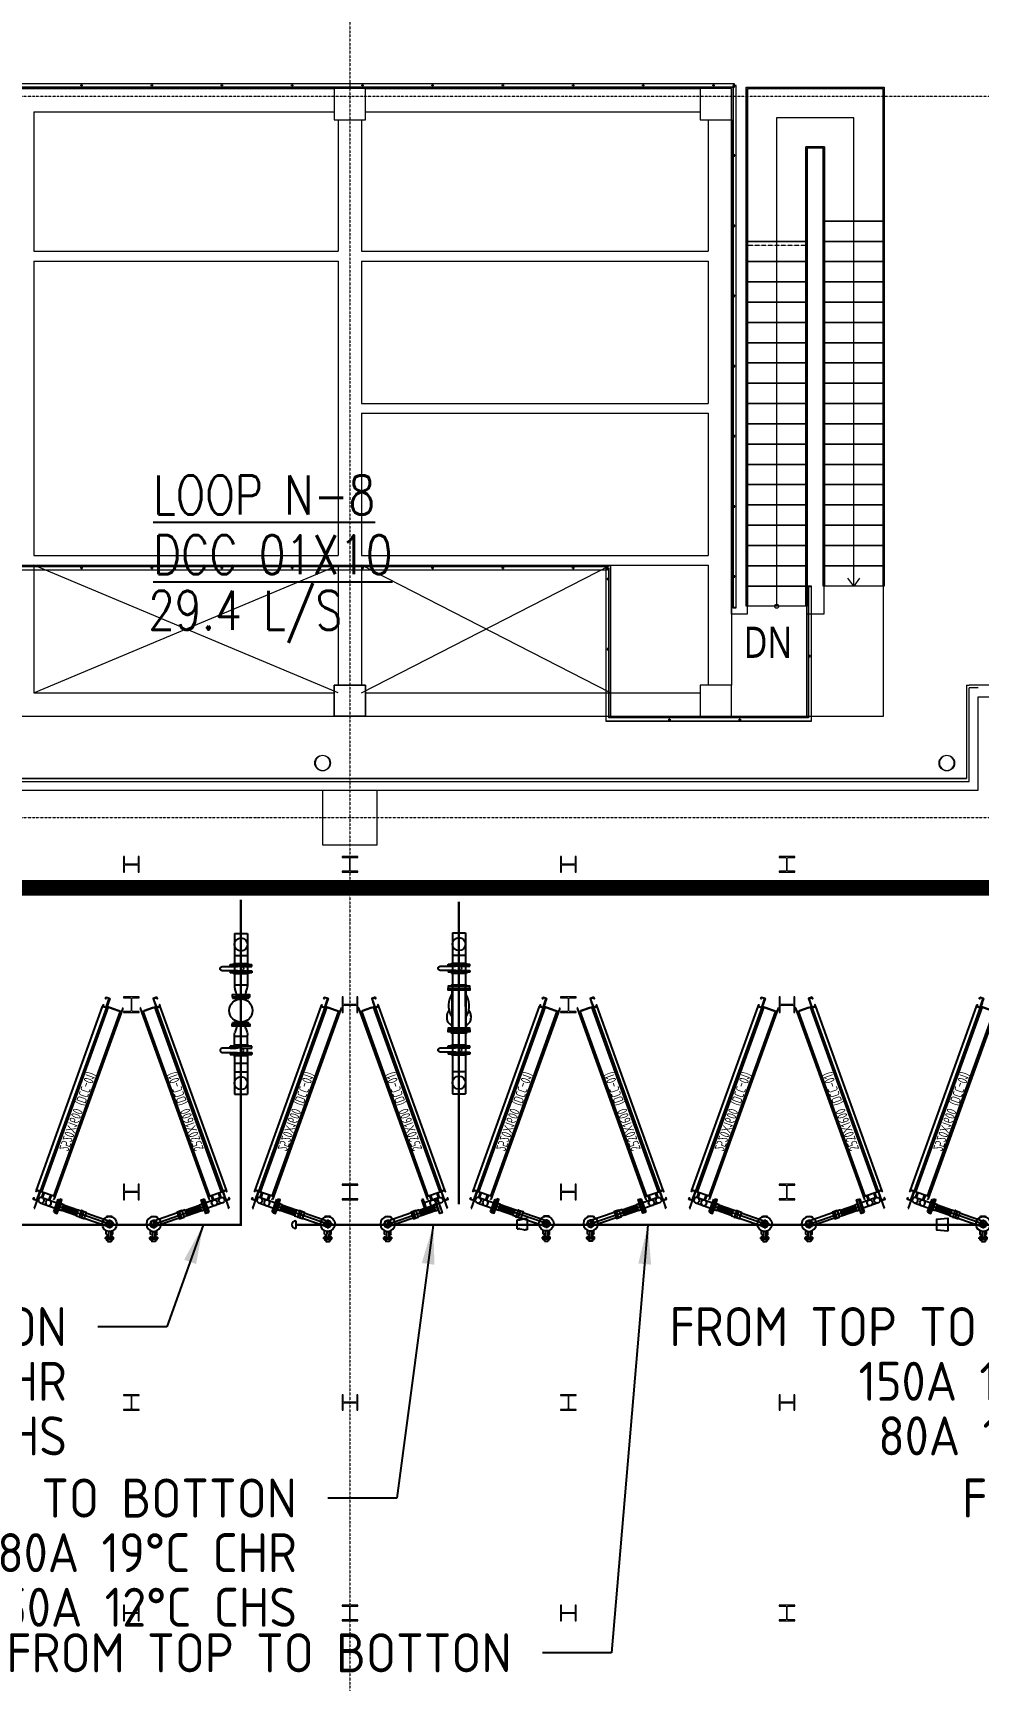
# Model space of a CAD drawing. Extents: x -32000 to 363140, y -29000 to 144266.
# Drawn here: x 114738 to 126850, y 78940 to 100062 of the extents above; entities that cross this region are included whole.
import ezdxf
from ezdxf.enums import TextEntityAlignment as Align

# ---------------------------------------------------------------- set-up
doc = ezdxf.new("R2010")
doc.units = 0
doc.header["$LTSCALE"] = 10
for name, pattern in [('H12PL25$0$JJP_三點線', [0.9, 0.3, -0.15, 0, -0.15, 0, -0.15, 0, -0.15]), ('H12PL25$0$JJP_虛線(退縮線、投影線、地下室範圍、非屬本工程、圖面分區)', [0.45, 0.3, -0.15]), ('XFM1Q20-200k$0$CENTER', [2, 1.25, -0.25, 0.25, -0.25]), ('XFM1Q20-200k$0$CENTER2', [1.125, 0.75, -0.125, 0.125, -0.125])]:
    doc.linetypes.add(name, pattern=pattern)
for name, color, linetype in [('H12PL25$0$A-OBJE-2D', 252, 'Continuous'), ('H12PL25$0$A-OBJE-MEP', 252, 'Continuous'), ('H12PL25$0$A-RAIL', 252, 'Continuous'), ('H12PL25$0$A-STRS', 252, 'Continuous'), ('H12PL25$0$A-TEXT', 252, 'Continuous'), ('H12PL25$0$A-WALL-EX', 252, 'Continuous'), ('H12PL25$0$S-BEAM-SHOW', 252, 'Continuous'), ('H12PL25$0$S-COL', 252, 'Continuous'), ('H12PL25$0$S-GRID', 252, 'Continuous'), ('H12PL25$0$S-SLAB-SHOW', 252, 'Continuous'), ('XFM1P20-200k$0$$0$M-PIPE-TEXT', 3, 'Continuous'), ('XFM1P20-200k$0$$0$M-PIPE-TEXT-ARROR', 91, 'Continuous'), ('XFM1P20-200k$0$M-PIPE-CHWR20', 110, 'Continuous'), ('XFM1P20-200k$0$M-PIPE-CHWS12', 130, 'Continuous'), ('XFM1Q20-200k$0$12P7-M-SUP-DCC-L1', 7, 'Continuous'), ('XFM1Q20-200k$0$12P7-M-SUP-DCC-L2', 3, 'Continuous'), ('XFM1Q20-200k$0$C-CDCC', 22, 'Continuous'), ('XFM1Q20-200k$0$M-CWTR-TEXT', 4, 'Continuous'), ('XFM1Q20-200k$0$M-PIPE-CHWR20', 110, 'Continuous'), ('XFM1Q20-200k$0$M-PIPE-CHWS12', 130, 'Continuous'), ('XFM1Q20-200k$0$M-PIPE-CHWS12_CL', 132, 'XFM1Q20-200k$0$CENTER2'), ('XFM1Q20-200k$0$MAU&DCC Valve Station$0$M-CWTR-VAVE', 4, 'Continuous'), ('XFM1Q20-200k$0$U-PCW-V', 2, 'Continuous')]:
    doc.layers.add(name, color=color, linetype=linetype)
doc.styles.add('H12PL25$0$Standard', font='', dxfattribs={"width": 0.8})
doc.styles.add('XFM1P20-200k$0$$0$aa-txt', font='isocp.shx', dxfattribs={"bigfont": 'chineset.shx'})
doc.styles.add('XFM1Q20-200k$0$12P7-XCM2P10$0$AA-TXT', font='simplex.shx', dxfattribs={"bigfont": 'china.shx'})
doc.styles.add('XFM1Q20-200k$0$aa-txt', font='isocp.shx', dxfattribs={"bigfont": 'chineset.shx'})
doc.styles.get('H12PL25$0$Standard').set_extended_font_data('Microsoft JhengHei')
doc.dimstyles.new('XFM1P20-200k$0$$0$adim-200', dxfattribs={"dimscale": 200, "dimtxt": 0.3, "dimasz": 2.5, "dimexe": 0.1, "dimexo": 0.5, "dimgap": 0.15, "dimtad": 0, "dimdec": 4, "dimzin": 3, "dimdsep": 46, "dimtxsty": 'XFM1P20-200k$0$$0$aa-txt', "dimcen": 2.5, "dimclrd": 256, "dimclre": 256, "dimclrt": 256, "dimadec": 0, "dimazin": 0, "dimtfac": 1, "dimtdec": 4, "dimtmove": 0, "dimatfit": 3, "dimfxl": 1, "dimtolj": 1, "dimtzin": 0, "dimarcsym": 0})

# ---------------------------------------------------------------- blocks, each defined once
blk = doc.blocks.new('H12PL25')
at = {"layer": 'H12PL25$0$A-OBJE-2D', "lineweight": 0}
for p, q in [((114750, 91600), (118650, 93237.5)), ((118650, 91600), (114750, 93237.5)), ((118950, 91600), (122140, 93237.5)), ((122140, 91600), (118950, 93237.5))]:
    blk.add_line(p, q, dxfattribs=at)
at = {"layer": 'H12PL25$0$A-OBJE-MEP', "lineweight": 0, "flags": 128}
for points in [[(118545, 90700, 1), (118355, 90700, 1)], [(126545, 90700, 1), (126355, 90700, 1)]]:
    blk.add_lwpolyline(points, format="xyb", close=True, dxfattribs=at)
at = {"layer": 'H12PL25$0$A-OBJE-MEP', "lineweight": 0}
for centre in [(118450, 90700), (126450, 90700)]:
    blk.add_circle(centre, 100, dxfattribs=at)
at = {"layer": 'H12PL25$0$A-RAIL', "lineweight": 0}
for p, q in [((115377, 99390), (115343, 99390)), ((115360, 99407), (115360, 99373)), ((116277, 99390), (116243, 99390)), ((116260, 99407), (116260, 99373)), ((117177, 99390), (117143, 99390)), ((117160, 99407), (117160, 99373)), ((118077, 99390), (118043, 99390)), ((118060, 99407), (118060, 99373)), ((118977, 99390), (118943, 99390)), ((118960, 99407), (118960, 99373)), ((119877, 99390), (119843, 99390)), ((119860, 99407), (119860, 99373)), ((120777, 99390), (120743, 99390)), ((120760, 99407), (120760, 99373)), ((121677, 99390), (121643, 99390)), ((121660, 99407), (121660, 99373)), ((122577, 99390), (122543, 99390)), ((122560, 99407), (122560, 99373)), ((123477, 99390), (123443, 99390)), ((123460, 99407), (123460, 99373)), ((123747, 98490), (123713, 98490)), ((123730, 98473), (123730, 98507)), ((123747, 97590), (123713, 97590)), ((123730, 97573), (123730, 97607)), ((123747, 96690), (123713, 96690)), ((123730, 96673), (123730, 96707)), ((123747, 95790), (123713, 95790)), ((123730, 95773), (123730, 95807)), ((123747, 94890), (123713, 94890)), ((123730, 94873), (123730, 94907)), ((123730, 93973), (123730, 94007)), ((123747, 93990), (123713, 93990)), ((115377, 93197.5), (115343, 93197.5)), ((115360, 93214.5), (115360, 93180.5)), ((116277, 93197.5), (116243, 93197.5)), ((116260, 93214.5), (116260, 93180.5)), ((117177, 93197.5), (117143, 93197.5)), ((117160, 93214.5), (117160, 93180.5)), ((118077, 93197.5), (118043, 93197.5)), ((118060, 93214.5), (118060, 93180.5)), ((118977, 93197.5), (118943, 93197.5)), ((118960, 93214.5), (118960, 93180.5)), ((119877, 93197.5), (119843, 93197.5)), ((119860, 93214.5), (119860, 93180.5)), ((120777, 93197.5), (120743, 93197.5)), ((120760, 93214.5), (120760, 93180.5)), ((121677, 93197.5), (121643, 93197.5)), ((121660, 93214.5), (121660, 93180.5)), ((122121.35, 93197.5), (122078.65, 93197.5)), ((122078.65, 93197.5), (122078.65, 91238.65)), ((122120, 93187.5), (122080, 93187.5)), ((122080, 93187.5), (122080, 91240)), ((122120, 91280), (122120, 93187.5)), ((122121.35, 91281.35), (122121.35, 93197.5)), ((122083, 93060), (122117, 93060)), ((122100, 93077), (122100, 93043)), ((123747, 93090), (123713, 93090)), ((123730, 93073), (123730, 93107)), ((124717.35, 92970), (124674.65, 92970)), ((124674.65, 92970), (124674.65, 91281.35)), ((124716, 92960), (124676, 92960)), ((124676, 92960), (124676, 91280)), ((124716, 91240), (124716, 92960)), ((124717.35, 91238.65), (124717.35, 92970)), ((122083, 92160), (122117, 92160)), ((122100, 92177), (122100, 92143)), ((124713, 92070), (124679, 92070)), ((124696, 92053), (124696, 92087)), ((124676, 91280), (122120, 91280)), ((124674.65, 91281.35), (122121.35, 91281.35)), ((122879, 91260), (122913, 91260)), ((122896, 91243), (122896, 91277)), ((123779, 91260), (123813, 91260)), ((123796, 91243), (123796, 91277)), ((122078.65, 91238.65), (124717.35, 91238.65)), ((122080, 91240), (124716, 91240))]:
    blk.add_line(p, q, dxfattribs=at)
at = {"layer": 'H12PL25$0$A-RAIL', "lineweight": 0, "flags": 128}
for points in [[(77560, 99411.35), (77560, 99368.65), (123730, 99368.65), (123730, 99411.35)], [(77570, 99410), (77570, 99370), (123720, 99370), (123720, 99410)], [(123751.35, 99390), (123708.65, 99390), (123708.65, 92690), (123751.35, 92690)], [(123750, 99380), (123710, 99380), (123710, 92700), (123750, 92700)], [(77560, 93218.85), (77560, 93176.15), (122100, 93176.15), (122100, 93218.85)], [(77570, 93217.5), (77570, 93177.5), (122090, 93177.5), (122090, 93217.5)]]:
    blk.add_lwpolyline(points, close=True, dxfattribs=at)
at = {"layer": 'H12PL25$0$A-STRS', "lineweight": 0}
for p, q in [((123878, 97390), (123878, 99366)), ((123878, 99366), (125648, 99366)), ((125632, 99350), (123894, 99350)), ((123894, 99350), (123894, 97390)), ((123894, 99350), (125632, 99350)), ((123894, 97390), (123894, 99350)), ((123894, 99350), (125632, 99350)), ((123894, 97390), (123894, 99350)), ((125632, 97650), (125632, 99350)), ((125632, 99350), (125632, 97650)), ((125632, 99350), (125632, 97650)), ((125648, 99366), (125648, 97650)), ((125257, 98975), (124269, 98975)), ((124269, 98975), (124269, 97390)), ((125257, 97650), (125257, 98975)), ((124644, 97390), (124644, 98600)), ((124644, 98600), (124882, 98600)), ((124882, 98600), (124644, 98600)), ((124644, 98600), (124644, 97390)), ((124882, 98600), (124644, 98600)), ((124644, 98600), (124644, 97390)), ((124866, 98584), (124660, 98584)), ((124660, 98584), (124660, 97390)), ((124866, 97650), (124866, 98584)), ((124882, 98600), (124882, 97650)), ((124882, 97650), (124882, 98600)), ((124882, 97650), (124882, 98600)), ((124866, 92970), (124866, 97650)), ((124866, 97650), (124882, 97650)), ((124882, 97650), (124866, 97650)), ((124882, 97650), (124882, 92970)), ((124882, 92970), (124882, 97650)), ((125632, 97650), (124882, 97650)), ((125632, 97650), (124882, 97650)), ((124882, 97390), (124882, 97650)), ((124882, 97650), (125632, 97650)), ((125632, 97650), (124882, 97650)), ((125257, 93230), (125257, 97650)), ((125632, 92970), (125632, 97650)), ((125632, 97650), (125648, 97650)), ((125648, 97650), (125632, 97650)), ((125632, 97650), (125632, 92970)), ((125632, 97650), (125632, 97390)), ((125648, 97650), (125648, 92970)), ((123894, 97390), (123878, 97390)), ((123878, 92710), (123878, 97390)), ((123878, 97390), (123894, 97390)), ((123894, 97390), (123894, 92710)), ((123894, 92710), (123894, 97390)), ((123894, 97390), (124644, 97390)), ((123894, 97390), (124644, 97390)), ((124644, 97390), (123894, 97390)), ((123894, 97130), (123894, 97390)), ((123894, 97390), (124644, 97390)), ((124269, 97390), (124269, 92970)), ((124660, 97390), (124644, 97390)), ((124644, 92710), (124644, 97390)), ((124644, 97390), (124660, 97390)), ((124644, 97390), (124644, 92710)), ((124644, 97390), (124644, 97130)), ((124660, 97390), (124660, 92710)), ((125632, 97390), (124882, 97390)), ((124882, 97130), (124882, 97390)), ((124882, 97390), (125632, 97390)), ((125632, 97390), (124882, 97390)), ((125632, 97390), (125632, 97130)), ((123894, 97130), (124644, 97130)), ((124644, 97130), (123894, 97130)), ((123894, 97130), (124644, 97130)), ((123894, 96870), (123894, 97130)), ((124644, 97130), (124644, 96870)), ((125632, 97130), (124882, 97130)), ((124882, 96870), (124882, 97130)), ((124882, 97130), (125632, 97130)), ((125632, 97130), (124882, 97130)), ((125632, 97130), (125632, 96870)), ((123894, 96870), (124644, 96870)), ((124644, 96870), (123894, 96870)), ((123894, 96870), (124644, 96870)), ((123894, 96610), (123894, 96870)), ((124644, 96870), (124644, 96610)), ((125632, 96870), (124882, 96870)), ((124882, 96610), (124882, 96870)), ((124882, 96870), (125632, 96870)), ((125632, 96870), (124882, 96870)), ((125632, 96870), (125632, 96610)), ((123894, 96610), (124644, 96610)), ((124644, 96610), (123894, 96610)), ((123894, 96610), (124644, 96610)), ((123894, 96350), (123894, 96610)), ((124644, 96610), (124644, 96350)), ((125632, 96610), (124882, 96610)), ((124882, 96350), (124882, 96610)), ((124882, 96610), (125632, 96610)), ((125632, 96610), (124882, 96610)), ((125632, 96610), (125632, 96350)), ((123894, 96350), (124644, 96350)), ((124644, 96350), (123894, 96350)), ((123894, 96350), (124644, 96350)), ((123894, 96090), (123894, 96350)), ((124644, 96350), (124644, 96090)), ((125632, 96350), (124882, 96350)), ((124882, 96090), (124882, 96350)), ((124882, 96350), (125632, 96350)), ((125632, 96350), (124882, 96350)), ((125632, 96350), (125632, 96090)), ((123894, 96090), (124644, 96090)), ((124644, 96090), (123894, 96090)), ((123894, 96090), (124644, 96090)), ((123894, 95830), (123894, 96090)), ((124644, 96090), (124644, 95830)), ((125632, 96090), (124882, 96090)), ((124882, 95830), (124882, 96090)), ((124882, 96090), (125632, 96090)), ((125632, 96090), (124882, 96090)), ((125632, 96090), (125632, 95830)), ((123894, 95830), (124644, 95830)), ((124644, 95830), (123894, 95830)), ((123894, 95830), (124644, 95830)), ((123894, 95570), (123894, 95830)), ((124644, 95830), (124644, 95570)), ((125632, 95830), (124882, 95830)), ((124882, 95570), (124882, 95830)), ((124882, 95830), (125632, 95830)), ((125632, 95830), (124882, 95830)), ((125632, 95830), (125632, 95570)), ((123894, 95570), (124644, 95570)), ((124644, 95570), (123894, 95570)), ((123894, 95570), (124644, 95570)), ((123894, 95310), (123894, 95570)), ((124644, 95570), (124644, 95310)), ((125632, 95570), (124882, 95570)), ((124882, 95310), (124882, 95570)), ((124882, 95570), (125632, 95570)), ((125632, 95570), (124882, 95570)), ((125632, 95570), (125632, 95310)), ((123894, 95310), (124644, 95310)), ((124644, 95310), (123894, 95310)), ((123894, 95310), (124644, 95310)), ((123894, 95050), (123894, 95310)), ((124644, 95310), (124644, 95050)), ((125632, 95310), (124882, 95310)), ((124882, 95050), (124882, 95310)), ((124882, 95310), (125632, 95310)), ((125632, 95310), (124882, 95310)), ((125632, 95310), (125632, 95050)), ((123894, 95050), (124644, 95050)), ((124644, 95050), (123894, 95050)), ((123894, 95050), (124644, 95050)), ((123894, 94790), (123894, 95050)), ((124644, 95050), (124644, 94790)), ((125632, 95050), (124882, 95050)), ((124882, 94790), (124882, 95050)), ((124882, 95050), (125632, 95050)), ((125632, 95050), (124882, 95050)), ((125632, 95050), (125632, 94790)), ((123894, 94790), (124644, 94790)), ((124644, 94790), (123894, 94790)), ((123894, 94790), (124644, 94790)), ((123894, 94530), (123894, 94790)), ((124644, 94790), (124644, 94530)), ((125632, 94790), (124882, 94790)), ((124882, 94530), (124882, 94790)), ((124882, 94790), (125632, 94790)), ((125632, 94790), (124882, 94790)), ((125632, 94790), (125632, 94530)), ((123894, 94530), (124644, 94530)), ((124644, 94530), (123894, 94530)), ((123894, 94530), (124644, 94530)), ((123894, 94270), (123894, 94530)), ((124644, 94530), (124644, 94270)), ((125632, 94530), (124882, 94530)), ((124882, 94270), (124882, 94530)), ((124882, 94530), (125632, 94530)), ((125632, 94530), (124882, 94530)), ((125632, 94530), (125632, 94270)), ((123894, 94270), (124644, 94270)), ((124644, 94270), (123894, 94270)), ((123894, 94270), (124644, 94270)), ((123894, 94010), (123894, 94270)), ((124644, 94270), (124644, 94010)), ((125632, 94270), (124882, 94270)), ((124882, 94010), (124882, 94270)), ((124882, 94270), (125632, 94270)), ((125632, 94270), (124882, 94270)), ((125632, 94270), (125632, 94010)), ((123894, 94010), (124644, 94010)), ((124644, 94010), (123894, 94010)), ((123894, 94010), (124644, 94010)), ((123894, 93750), (123894, 94010)), ((124644, 94010), (124644, 93750)), ((125632, 94010), (124882, 94010)), ((124882, 93750), (124882, 94010)), ((124882, 94010), (125632, 94010)), ((125632, 94010), (124882, 94010)), ((125632, 94010), (125632, 93750)), ((123894, 93750), (124644, 93750)), ((124644, 93750), (123894, 93750)), ((123894, 93750), (124644, 93750)), ((123894, 93490), (123894, 93750)), ((124644, 93750), (124644, 93490)), ((125632, 93750), (124882, 93750)), ((124882, 93490), (124882, 93750)), ((124882, 93750), (125632, 93750)), ((125632, 93750), (124882, 93750)), ((125632, 93750), (125632, 93490)), ((123894, 93490), (124644, 93490)), ((124644, 93490), (123894, 93490)), ((123894, 93490), (124644, 93490)), ((123894, 93230), (123894, 93490)), ((124644, 93490), (124644, 93230)), ((125632, 93490), (124882, 93490)), ((124882, 93230), (124882, 93490)), ((124882, 93490), (125632, 93490)), ((125632, 93490), (124882, 93490)), ((125632, 93490), (125632, 93230)), ((123894, 93230), (124644, 93230)), ((124644, 93230), (123894, 93230)), ((123894, 93230), (124644, 93230)), ((123894, 92970), (123894, 93230)), ((124644, 93230), (124644, 92970)), ((125632, 93230), (124882, 93230)), ((124882, 92970), (124882, 93230)), ((124882, 93230), (125632, 93230)), ((125632, 93230), (124882, 93230)), ((125257, 92970), (125257, 93230)), ((125632, 93230), (125632, 92970)), ((123894, 92970), (124644, 92970)), ((124644, 92970), (123894, 92970)), ((123894, 92970), (124644, 92970)), ((123894, 92710), (123894, 92970)), ((124269, 92970), (124269, 92710)), ((124644, 92970), (124644, 92710)), ((124882, 92970), (124866, 92970)), ((125632, 92970), (124882, 92970)), ((125632, 92970), (124882, 92970)), ((125257, 92970), (125182, 93070)), ((125332, 93070), (125257, 92970)), ((125648, 92970), (125632, 92970)), ((123894, 92710), (123878, 92710)), ((124644, 92710), (123894, 92710)), ((124644, 92710), (123894, 92710)), ((124660, 92710), (124644, 92710))]:
    blk.add_line(p, q, dxfattribs=at)
at = {"layer": 'H12PL25$0$A-STRS', "linetype": 'H12PL25$0$JJP_虛線(退縮線、投影線、地下室範圍、非屬本工程、圖面分區)', "lineweight": 0}
blk.add_line((123894, 97340), (124644, 97340), dxfattribs=at)
at = {"layer": 'H12PL25$0$A-STRS', "lineweight": 0, "flags": 128}
blk.add_lwpolyline([(124244, 92710, -1), (124294, 92710, -1)], format="xyb", close=True, dxfattribs=at)
at = {"layer": 'H12PL25$0$A-WALL-EX', "lineweight": 0}
for p, q in [((126850, 91665), (126735, 91665)), ((126850, 91665), (126735, 91665)), ((126735, 90500), (126735, 91665)), ((77050, 90465), (126700, 90465)), ((126700, 90465), (126735, 90465)), ((126735, 90465), (126735, 90500)), ((126735, 90465), (126735, 90500))]:
    blk.add_line(p, q, dxfattribs=at)
at = {"layer": 'H12PL25$0$A-WALL-EX', "lineweight": 0, "flags": 128}
for points in [[(126700, 91700), (126735, 91700)], [(126700, 91700), (126700, 90500)], [(127165, 91700), (126735, 91700)], [(126850, 91550), (127050, 91550)], [(126850, 90465), (126850, 91550)], [(77050, 90500), (126700, 90500)], [(77050, 90500), (126700, 90500)], [(77050, 90500), (126700, 90500)], [(126700, 90500), (77050, 90500)], [(126850, 90350), (126850, 90465)], [(77050, 90350), (126850, 90350)]]:
    blk.add_lwpolyline(points, dxfattribs=at)
at = {"layer": 'H12PL25$0$S-BEAM-SHOW', "lineweight": 0, "flags": 128}
for points in [[(110600, 99350), (118600, 99350)], [(118600, 99350), (118600, 99050)], [(119000, 99350), (123290, 99350)], [(119000, 99050), (119000, 99350)], [(123290, 99350), (123290, 99050)], [(114750, 99050), (114750, 97262.5)], [(114750, 99050), (118600, 99050)], [(118650, 98950), (118950, 98950)], [(118650, 98950), (118650, 97262.5)], [(118950, 98950), (118950, 97262.5)], [(119000, 99050), (123290, 99050)], [(123390, 98950), (123690, 98950)], [(123390, 98950), (123390, 97262.5)], [(123690, 98950), (123690, 91700)], [(114750, 97262.5), (118650, 97262.5)], [(118950, 97262.5), (123390, 97262.5)], [(114750, 97137.5), (118650, 97137.5)], [(114750, 97137.5), (114750, 93362.5)], [(118650, 97137.5), (118650, 93362.5)], [(118950, 97137.5), (123390, 97137.5)], [(118950, 97137.5), (118950, 95312.5)], [(123390, 97137.5), (123390, 95312.5)], [(118950, 95312.5), (123390, 95312.5)], [(118950, 95187.5), (123390, 95187.5)], [(118950, 95187.5), (118950, 93362.5)], [(123390, 95187.5), (123390, 93362.5)], [(114750, 93362.5), (118650, 93362.5)], [(118950, 93362.5), (123390, 93362.5)], [(114750, 93237.5), (118650, 93237.5)], [(114750, 93237.5), (114750, 91600)], [(118650, 93237.5), (118650, 91700)], [(118950, 93237.5), (123390, 93237.5)], [(118950, 93237.5), (118950, 91700)], [(123390, 93237.5), (123390, 91700)], [(118950, 91700), (118650, 91700)], [(123690, 91700), (123390, 91700)], [(114750, 91600), (118600, 91600)], [(118600, 91600), (118600, 91300)], [(119000, 91600), (123290, 91600)], [(119000, 91300), (119000, 91600)], [(123290, 91600), (123290, 91300)], [(110600, 91300), (118600, 91300)], [(119000, 91300), (123290, 91300)]]:
    blk.add_lwpolyline(points, dxfattribs=at)
at = {"layer": 'H12PL25$0$S-COL', "lineweight": 0, "flags": 128}
for points in [[(118600, 98950), (119000, 98950), (119000, 99350), (118600, 99350)], [(123290, 98950), (123690, 98950), (123690, 99350), (123290, 99350)], [(118600, 91300), (119000, 91300), (119000, 91700), (118600, 91700)], [(123290, 91300), (123690, 91300), (123690, 91700), (123290, 91700)]]:
    blk.add_lwpolyline(points, close=True, dxfattribs=at)
blk.add_lwpolyline([(118450, 90350), (118450, 89650), (119150, 89650), (119150, 90350)], dxfattribs=at)
for points in [[(116100, 89499.5), (116088, 89499.5), (116088, 89416.5, -0.41421356), (116075, 89403.5), (115925, 89403.5, -0.41421356), (115912, 89416.5), (115912, 89499.5), (115900, 89499.5), (115900, 89299.5), (115912, 89299.5), (115912, 89382.5, -0.41421356), (115925, 89395.5), (116075, 89395.5, -0.41421356), (116088, 89382.5), (116088, 89299.5), (116100, 89299.5)], [(118900, 89299.5), (118900, 89311.5), (118817, 89311.5, -0.41421356), (118804, 89324.5), (118804, 89474.5, -0.41421356), (118817, 89487.5), (118900, 89487.5), (118900, 89499.5), (118700, 89499.5), (118700, 89487.5), (118783, 89487.5, -0.41421356), (118796, 89474.5), (118796, 89324.5, -0.41421356), (118783, 89311.5), (118700, 89311.5), (118700, 89299.5)], [(121700, 89499.5), (121688, 89499.5), (121688, 89416.5, -0.41421356), (121675, 89403.5), (121525, 89403.5, -0.41421356), (121512, 89416.5), (121512, 89499.5), (121500, 89499.5), (121500, 89299.5), (121512, 89299.5), (121512, 89382.5, -0.41421356), (121525, 89395.5), (121675, 89395.5, -0.41421356), (121688, 89382.5), (121688, 89299.5), (121700, 89299.5)], [(124500, 89299.5), (124500, 89311.5), (124417, 89311.5, -0.41421356), (124404, 89324.5), (124404, 89474.5, -0.41421356), (124417, 89487.5), (124500, 89487.5), (124500, 89499.5), (124300, 89499.5), (124300, 89487.5), (124383, 89487.5, -0.41421356), (124396, 89474.5), (124396, 89324.5, -0.41421356), (124383, 89311.5), (124300, 89311.5), (124300, 89299.5)], [(116100, 87500), (116100, 87512), (116017, 87512, -0.41421356), (116004, 87525), (116004, 87675, -0.41421356), (116017, 87688), (116100, 87688), (116100, 87700), (115900, 87700), (115900, 87688), (115983, 87688, -0.41421356), (115996, 87675), (115996, 87525, -0.41421356), (115983, 87512), (115900, 87512), (115900, 87500)], [(118900, 87700), (118888, 87700), (118888, 87617, -0.41421356), (118875, 87604), (118725, 87604, -0.41421356), (118712, 87617), (118712, 87700), (118700, 87700), (118700, 87500), (118712, 87500), (118712, 87583, -0.41421356), (118725, 87596), (118875, 87596, -0.41421356), (118888, 87583), (118888, 87500), (118900, 87500)], [(121700, 87500), (121700, 87512), (121617, 87512, -0.41421356), (121604, 87525), (121604, 87675, -0.41421356), (121617, 87688), (121700, 87688), (121700, 87700), (121500, 87700), (121500, 87688), (121583, 87688, -0.41421356), (121596, 87675), (121596, 87525, -0.41421356), (121583, 87512), (121500, 87512), (121500, 87500)], [(124500, 87700), (124488, 87700), (124488, 87617, -0.41421356), (124475, 87604), (124325, 87604, -0.41421356), (124312, 87617), (124312, 87700), (124300, 87700), (124300, 87500), (124312, 87500), (124312, 87583, -0.41421356), (124325, 87596), (124475, 87596, -0.41421356), (124488, 87583), (124488, 87500), (124500, 87500)], [(116100, 85300), (116088, 85300), (116088, 85217, -0.41421356), (116075, 85204), (115925, 85204, -0.41421356), (115912, 85217), (115912, 85300), (115900, 85300), (115900, 85100), (115912, 85100), (115912, 85183, -0.41421356), (115925, 85196), (116075, 85196, -0.41421356), (116088, 85183), (116088, 85100), (116100, 85100)], [(118900, 85100), (118900, 85112), (118817, 85112, -0.41421356), (118804, 85125), (118804, 85275, -0.41421356), (118817, 85288), (118900, 85288), (118900, 85300), (118700, 85300), (118700, 85288), (118783, 85288, -0.41421356), (118796, 85275), (118796, 85125, -0.41421356), (118783, 85112), (118700, 85112), (118700, 85100)], [(121700, 85300), (121688, 85300), (121688, 85217, -0.41421356), (121675, 85204), (121525, 85204, -0.41421356), (121512, 85217), (121512, 85300), (121500, 85300), (121500, 85100), (121512, 85100), (121512, 85183, -0.41421356), (121525, 85196), (121675, 85196, -0.41421356), (121688, 85183), (121688, 85100), (121700, 85100)], [(124500, 85100), (124500, 85112), (124417, 85112, -0.41421356), (124404, 85125), (124404, 85275, -0.41421356), (124417, 85288), (124500, 85288), (124500, 85300), (124300, 85300), (124300, 85288), (124383, 85288, -0.41421356), (124396, 85275), (124396, 85125, -0.41421356), (124383, 85112), (124300, 85112), (124300, 85100)], [(116100, 82400), (116100, 82412), (116017, 82412, -0.41421356), (116004, 82425), (116004, 82575, -0.41421356), (116017, 82588), (116100, 82588), (116100, 82600), (115900, 82600), (115900, 82588), (115983, 82588, -0.41421356), (115996, 82575), (115996, 82425, -0.41421356), (115983, 82412), (115900, 82412), (115900, 82400)], [(118900, 82600), (118888, 82600), (118888, 82517, -0.41421356), (118875, 82504), (118725, 82504, -0.41421356), (118712, 82517), (118712, 82600), (118700, 82600), (118700, 82400), (118712, 82400), (118712, 82483, -0.41421356), (118725, 82496), (118875, 82496, -0.41421356), (118888, 82483), (118888, 82400), (118900, 82400)], [(121700, 82400), (121700, 82412), (121617, 82412, -0.41421356), (121604, 82425), (121604, 82575, -0.41421356), (121617, 82588), (121700, 82588), (121700, 82600), (121500, 82600), (121500, 82588), (121583, 82588, -0.41421356), (121596, 82575), (121596, 82425, -0.41421356), (121583, 82412), (121500, 82412), (121500, 82400)], [(124500, 82600), (124488, 82600), (124488, 82517, -0.41421356), (124475, 82504), (124325, 82504, -0.41421356), (124312, 82517), (124312, 82600), (124300, 82600), (124300, 82400), (124312, 82400), (124312, 82483, -0.41421356), (124325, 82496), (124475, 82496, -0.41421356), (124488, 82483), (124488, 82400), (124500, 82400)], [(116100, 79900), (116088, 79900), (116088, 79817, -0.41421356), (116075, 79804), (115925, 79804, -0.41421356), (115912, 79817), (115912, 79900), (115900, 79900), (115900, 79700), (115912, 79700), (115912, 79783, -0.41421356), (115925, 79796), (116075, 79796, -0.41421356), (116088, 79783), (116088, 79700), (116100, 79700)], [(118900, 79700), (118900, 79712), (118817, 79712, -0.41421356), (118804, 79725), (118804, 79875, -0.41421356), (118817, 79888), (118900, 79888), (118900, 79900), (118700, 79900), (118700, 79888), (118783, 79888, -0.41421356), (118796, 79875), (118796, 79725, -0.41421356), (118783, 79712), (118700, 79712), (118700, 79700)], [(121700, 79900), (121688, 79900), (121688, 79817, -0.41421356), (121675, 79804), (121525, 79804, -0.41421356), (121512, 79817), (121512, 79900), (121500, 79900), (121500, 79700), (121512, 79700), (121512, 79783, -0.41421356), (121525, 79796), (121675, 79796, -0.41421356), (121688, 79783), (121688, 79700), (121700, 79700)], [(124500, 79700), (124500, 79712), (124417, 79712, -0.41421356), (124404, 79725), (124404, 79875, -0.41421356), (124417, 79888), (124500, 79888), (124500, 79900), (124300, 79900), (124300, 79888), (124383, 79888, -0.41421356), (124396, 79875), (124396, 79725, -0.41421356), (124383, 79712), (124300, 79712), (124300, 79700)]]:
    blk.add_lwpolyline(points, format="xyb", close=True, dxfattribs=at)
at = {"layer": 'H12PL25$0$S-GRID', "linetype": 'H12PL25$0$JJP_三點線', "lineweight": 0}
for p, q in [((118800, 128250), (118800, -28000)), ((-29000, 99250), (289600, 99250)), ((-29000, 90000), (289600, 90000))]:
    blk.add_line(p, q, dxfattribs=at)
at = {"layer": 'H12PL25$0$S-SLAB-SHOW', "lineweight": 0, "flags": 128}
for points in [[(77600, 99350), (77600, 93237.5), (122140, 93237.5), (122140, 91300), (125640, 91300), (125640, 92970), (124874, 92970), (124874, 92610), (124656, 92610), (124656, 92710), (123890, 92710), (123890, 92610), (123690, 92610), (123690, 99350)], [(77600, 99350), (77600, 93237.5), (122140, 93237.5), (122140, 91300), (124656, 91300), (124656, 92710), (123890, 92710), (123890, 92610), (123690, 92610), (123690, 99350)]]:
    blk.add_lwpolyline(points, close=True, dxfattribs=at)
at = {"layer": 'H12PL25$0$S-SLAB-SHOW', "lineweight": 0}
blk.add_lwpolyline([(118600, 91700), (119000, 91700), (119000, 91300), (118600, 91300)], close=True, dxfattribs=at)
at = {"layer": 'H12PL25$0$A-TEXT', "linetype": 'Continuous', "lineweight": 0, "insert": (123846.49, 92247.84), "char_height": 400, "attachment_point": 4, "style": 'H12PL25$0$Standard'}
blk.add_mtext('\\A1;DN', dxfattribs=at)
blk = doc.blocks.new('XFM1Q20-200k$0$A$C85d7fed8')
at = {"layer": 'XFM1Q20-200k$0$12P7-M-SUP-DCC-L1'}
for points in [[(214374, 5418), (214420, 5438), (214369, 5552), (214323, 5532), (214331, 5513), (214334, 5515), (214327, 5530), (214367, 5548), (214416, 5440), (214376, 5422), (214369, 5437), (214366, 5436)], [(215456, 3023), (215502, 3043), (215450, 3158), (215405, 3137), (215413, 3119), (215416, 3120), (215409, 3135), (215449, 3153), (215497, 3045), (215458, 3027), (215451, 3043), (215448, 3041)]]:
    blk.add_lwpolyline(points, close=True, dxfattribs=at)
blk.add_lwpolyline([(215446, 3041), (215448, 3041)], dxfattribs=at)
at = {"layer": 'XFM1Q20-200k$0$12P7-M-SUP-DCC-L2'}
blk.add_lwpolyline([(215404, 3137), (215450, 3157), (214420, 5438), (214374, 5418)], close=True, dxfattribs=at)
blk = doc.blocks.new('XFM1Q20-200k$0$A$C911c7844')
at = {"layer": 'XFM1Q20-200k$0$C-CDCC'}
for p, q in [((207240, 5563), (207249, 5567)), ((208474, 3049), (207240, 5563)), ((207325, 5504), (207506, 5592)), ((207357, 5438), (207538, 5527)), ((207483, 5638), (207500, 5646)), ((207483, 5638), (207560, 5481)), ((207500, 5646), (207576, 5489)), ((207520, 5444), (207340, 5356)), ((207352, 5436), (207381, 5376)), ((208470, 3103), (207358, 5365)), ((207362, 5441), (207392, 5381)), ((207440, 5479), (207469, 5419)), ((207451, 5484), (207480, 5424)), ((207503, 5480), (207494, 5476)), ((208613, 3173), (207502, 5435)), ((208653, 3137), (207503, 5480)), ((207560, 5481), (207576, 5489)), ((208631, 3182), (208452, 3094)), ((208631, 3182), (208452, 3094)), ((208483, 3054), (208474, 3049)), ((208484, 3110), (208599, 3166)), ((208644, 3133), (208653, 3137))]:
    blk.add_line(p, q, dxfattribs=at)
for centre in [(207341, 5471), (207429, 5514)]:
    blk.add_circle(centre, 36.5, dxfattribs=at)
at = {"layer": 'XFM1Q20-200k$0$C-CDCC', "style": 'XFM1Q20-200k$0$aa-txt', "width": 0.8}
blk.add_text('2520X1600 (DCC-01)', height=125, rotation=296, dxfattribs=at).set_placement((207930, 4392), align=Align.MIDDLE)
blk = doc.blocks.new('XFM1Q20-200k$0$BV-150V-T1')
at = {"color": 0, "linetype": 'ByBlock'}
for p, q in [((-5.2, 9.6), (-6.7, 9.6)), ((-6.7, -9.6), (-6.7, 9.6)), ((-2.7, 14), (-5.2, 14)), ((-5.2, -14), (-5.2, 14)), ((2.7, 14), (5.2, 14)), ((5.2, 14), (5.2, -14)), ((5.2, 9.6), (6.7, 9.6)), ((6.7, 9.6), (6.7, -9.6)), ((-5.2, -9.6), (-6.7, -9.6)), ((-2.7, -14), (-5.2, -14)), ((2.7, -8.4), (-2.7, -8.4)), ((2.7, -14), (5.2, -14)), ((5.2, -9.6), (6.7, -9.6))]:
    blk.add_line(p, q, dxfattribs=at)
blk.add_lwpolyline([(-2.7, 7.5), (-2.7, 24, -1), (2.7, 24), (2.7, 7.7, 0.028765), (2.9, 4.2), (3.3, 0.3, -1.044614), (-3.3, 0), (-2.9, 4.1, 0.028765)], format="xyb", close=True, dxfattribs=at)
for points in [[(-2.7, 14), (-2.7, 6.1)], [(2.7, 14), (2.7, 6.3)], [(-2.7, -2), (-2.7, -14)], [(2.7, -2), (2.7, -14)]]:
    blk.add_lwpolyline(points, dxfattribs=at)
blk = doc.blocks.new('XFM1Q20-200k$0$YS-06-B')
at = {"layer": 'XFM1Q20-200k$0$U-PCW-V', "color": 0}
for p, q in [((55, 8.9), (6.9, 8.9)), ((55, -8.9), (6.9, -8.9))]:
    blk.add_line(p, q, dxfattribs=at)
for points in [[(1.4, -9.6), (0, -9.6), (0, 9.6), (1.4, 9.6)], [(4, -13.8), (1.4, -13.8), (1.4, 13.8), (4, 13.8), (4, -13.8)], [(4, -13.8), (6.5, -13.8), (6.5, 13.8), (4, 13.8), (4, -13.8)], [(57.5, -13.8), (55, -13.8), (55, 13.8), (57.5, 13.8), (57.5, -13.8)], [(57.5, -13.8), (60, -13.8), (60, 13.8), (57.5, 13.8), (57.5, -13.8)], [(60, -9.6), (61.5, -9.6), (61.5, 9.6), (60, 9.6)]]:
    blk.add_lwpolyline(points, dxfattribs=at)
for points in [[(18.6, 15.5, 0.133256), (14.6, 14.4, 0.106756), (10.9, 10.9, 0.036777), (9.6, 8.9, 0.036777)], [(28.8, 12.5, 0.064337), (26.3, 14.4, 0.133256), (22.3, 15.5)], [(9.6, -8.9, 0.036777), (10.9, -10.9, 0.106756), (14.6, -14.4, 0.133256), (18.6, -15.5)], [(22.3, -15.5, 0.133256), (26.3, -14.4, 0.064337), (28.8, -12.5, 0.064337)]]:
    blk.add_lwpolyline(points, format="xyb", dxfattribs=at)
for centre, radius, start, end in [((20.5, 4.3), 11.3, 80.5245, 99.4755), ((29, 0), 12.1, 121.7693, 132.5173), ((35.2, -14.3), 27.6, 57.3698, 116.9234), ((20.5, -4.3), 11.3, 260.5245, 279.4755), ((29, 0), 12.1, 227.4827, 238.2307), ((35.2, 14.3), 27.6, 243.0766, 302.6302)]:
    blk.add_arc(centre, radius, start, end, dxfattribs=at)
blk = doc.blocks.new('XFM1Q20-200k$0$A$Cc8c59ff0')
at = {"layer": 'XFM1Q20-200k$0$M-PIPE-CHWS12'}
for p, q in [((183, 2063, 0), (183, 0, 0)), ((183, 2063), (351, 2063)), ((351, 2063, 0), (351, 0, 0)), ((183, 1777), (351, 1777)), ((351, 1120, 0), (351, 1406, 0)), ((183, 286), (351, 286)), ((183, 0), (351, 0))]:
    blk.add_line(p, q, dxfattribs=at)
for centre in [(267, 1920), (267, 143)]:
    blk.add_circle(centre, 84.1, dxfattribs=at)
at = {"layer": 'XFM1Q20-200k$0$M-PIPE-CHWS12_CL', "linetype": 'XFM1Q20-200k$0$CENTER'}
blk.add_line((267, 0, 0), (267, 2063, 0), dxfattribs=at)
at = {"layer": 'XFM1Q20-200k$0$MAU&DCC Valve Station$0$M-CWTR-VAVE', "xscale": 10.00000000000001, "yscale": 10.00000000000001, "zscale": 10.00000000000001, "rotation": 90}
for name, p in [('XFM1Q20-200k$0$BV-150V-T1', (267, 1610)), ('XFM1Q20-200k$0$YS-06-B', (267, 779)), ('XFM1Q20-200k$0$BV-150V-T1', (267, 562))]:
    blk.add_blockref(name, p, dxfattribs=at)
blk = doc.blocks.new('XFM1Q20-200k$0$R6-4')
for p, q in [((-5.7, 0), (5.7, 0)), ((-5.7, 0), (-5.7, -1)), ((-8.4, -14), (-8.4, -12.4)), ((8.4, -14), (-8.4, -14)), ((-6.2, -4.1), (-7.9, -9.3)), ((5.7, 0), (5.7, -1)), ((6.2, -4.1), (7.9, -9.3)), ((8.4, -14), (8.4, -12.4))]:
    blk.add_line(p, q)
for centre, start, end in [((1.6, -12.4), 161.7321, 180), ((-15.7, -1), 341.7321, 0), ((15.7, -1), 180, 198.2679), ((-1.6, -12.4), 0, 18.2679)]:
    blk.add_arc(centre, 10, start, end)
blk = doc.blocks.new('XFM1Q20-200k$0$A$C49d57fc1')
at = {"layer": 'XFM1Q20-200k$0$M-PIPE-CHWR20'}
for p, q in [((183, 2063, 0), (183, 1402, 0)), ((183, 2063), (351, 2063)), ((267, 0, 0), (267, 2063, 0)), ((351, 2063, 0), (351, 1402, 0)), ((183, 1777), (351, 1777)), ((159, 1247, 0), (264, 1247, 0)), ((159, 1247, 0), (159, 1232, 0)), ((159, 1232, 0), (264, 1232, 0)), ((160, 1231, 0), (159, 1232, 0)), ((264, 1231, 0), (160, 1231, 0)), ((189, 1249, 0), (264, 1249, 0)), ((189, 1247, 0), (189, 1249, 0)), ((194, 1221, 0), (194, 1229, 0)), ((200, 1219, 0), (264, 1219, 0)), ((340, 1249, 0), (264, 1249, 0)), ((369, 1247, 0), (264, 1247, 0)), ((369, 1232, 0), (264, 1232, 0)), ((264, 1231, 0), (368, 1231, 0)), ((334, 1219, 0), (264, 1219, 0)), ((334, 1219, 0), (334, 1229, 0)), ((340, 1247, 0), (340, 1249, 0)), ((368, 1231, 0), (369, 1232, 0)), ((369, 1247, 0), (369, 1232, 0)), ((160, 915, 0), (159, 914, 0)), ((159, 914, 0), (264, 914, 0)), ((159, 899, 0), (159, 914, 0)), ((159, 899, 0), (264, 899, 0)), ((264, 915, 0), (160, 915, 0)), ((189, 899, 0), (189, 897, 0)), ((189, 897, 0), (264, 897, 0)), ((194, 930, 0), (194, 917, 0)), ((334, 925, 0), (194, 925, 0)), ((264, 915, 0), (368, 915, 0)), ((369, 914, 0), (264, 914, 0)), ((369, 899, 0), (264, 899, 0)), ((340, 897, 0), (264, 897, 0)), ((334, 925, 0), (334, 917, 0)), ((340, 899, 0), (340, 897, 0)), ((368, 915, 0), (369, 914, 0)), ((369, 899, 0), (369, 914, 0)), ((183, 626), (183, 740, 0)), ((351, 626), (351, 740, 0)), ((183, 495), (183, 0)), ((351, 495), (351, 0)), ((351, 395), (183, 395)), ((183, 286), (351, 286)), ((183, 0), (351, 0))]:
    blk.add_line(p, q, dxfattribs=at)
at = {"layer": 'XFM1Q20-200k$0$M-PIPE-CHWR20', "elevation": 0}
for points in [[(153, 1249), (381, 1249), (381, 1273), (153, 1273)], [(153, 897), (381, 897), (381, 873), (153, 873)]]:
    blk.add_lwpolyline(points, close=True, dxfattribs=at)
at = {"layer": 'XFM1Q20-200k$0$M-PIPE-CHWR20'}
for centre, radius in [((267, 1920), 84.1), ((267, 1073), 149), ((267, 143), 84.1)]:
    blk.add_circle(centre, radius, dxfattribs=at)
for centre, radius, start, end in [((192, 1229, 0), 2, 0, 90), ((193, 1206, 0), 15, 45, 85.3609), ((192, 1207, 0), 15, 345, 45), ((342, 1207, 0), 15, 135, 195), ((341, 1206, 0), 15, 94.6391, 135), ((336, 1229, 0), 2, 90, 180), ((192, 917, 0), 2, 270, 0), ((183, 940, 0), 15, 317.6297, 21.3232), ((336, 917, 0), 2, 180, 270), ((351, 940, 0), 15, 158.6768, 222.3703)]:
    blk.add_arc(centre, radius, start, end, dxfattribs=at)
for name, p, xscale, yscale, zscale, rotation in [('XFM1Q20-200k$0$BV-150V-T1', (267, 1610), 10.00000000000001, 10.00000000000001, 10.00000000000001, 90), ('XFM1Q20-200k$0$R6-4', (267, 1263, 0), 10, 10, 10, 180), ('XFM1Q20-200k$0$BV-150V-T1', (267, 562), -10.00000000000001, 10.00000000000001, 10.00000000000001, 90)]:
    blk.add_blockref(name, p, dxfattribs=dict(at, xscale=xscale, yscale=yscale, zscale=zscale, rotation=rotation))
at = {"layer": 'XFM1Q20-200k$0$M-PIPE-CHWR20', "xscale": -10.00000000000001, "yscale": 10.00000000000001, "zscale": 10.00000000000001}
blk.add_blockref('XFM1Q20-200k$0$R6-4', (267, 883, 0), dxfattribs=at)
blk = doc.blocks.new('XFM1Q20-200k')
for name, p in [('XFM1Q20-200k$0$A$C49d57fc1', (117136, 86453, 0)), ('XFM1Q20-200k$0$A$Cc8c59ff0', (119930, 86458, 0))]:
    blk.add_blockref(name, p)
at = {"color": 7, "true_color": 0xffffff, "xscale": -1}
for name, p, rotation in [('XFM1Q20-200k$0$A$C85d7fed8', (-99352, 73756), 184.5134005922857), ('XFM1Q20-200k$0$A$C85d7fed8', (-96552, 73756), 184.5134005922857), ('XFM1Q20-200k$0$A$C85d7fed8', (-93752, 73756), 184.5134005922857), ('XFM1Q20-200k$0$A$C85d7fed8', (-90952, 73756), 184.5134005922857), ('XFM1Q20-200k$0$A$C85d7fed8', (-88152, 73756), 184.5134005922857), ('XFM1Q20-200k$0$A$C911c7844', (-91829, 67581), 186.3548293535013), ('XFM1Q20-200k$0$A$C911c7844', (-89029, 67581), 186.3548293535013), ('XFM1Q20-200k$0$A$C911c7844', (-86229, 67581), 186.3548293535013), ('XFM1Q20-200k$0$A$C911c7844', (-83429, 67581), 186.3548293535013), ('XFM1Q20-200k$0$A$C911c7844', (-80629, 67581), 186.3548293535013)]:
    blk.add_blockref(name, p, dxfattribs=dict(at, rotation=rotation))
at = {"color": 7, "true_color": 0xffffff}
for name, p, rotation in [('XFM1Q20-200k$0$A$C85d7fed8', (331352, 73756), 175.4865994077143), ('XFM1Q20-200k$0$A$C85d7fed8', (334152, 73756), 175.4865994077143), ('XFM1Q20-200k$0$A$C85d7fed8', (336952, 73756), 175.4865994077143), ('XFM1Q20-200k$0$A$C85d7fed8', (339752, 73756), 175.4865994077143), ('XFM1Q20-200k$0$A$C911c7844', (323829, 67581), 173.6451706464987), ('XFM1Q20-200k$0$A$C911c7844', (326629, 67581), 173.6451706464987), ('XFM1Q20-200k$0$A$C911c7844', (329429, 67581), 173.6451706464987), ('XFM1Q20-200k$0$A$C911c7844', (332229, 67581), 173.6451706464987)]:
    blk.add_blockref(name, p, dxfattribs=dict(at, rotation=rotation))
at = {"layer": 'DEFPOINTS', "color": 6, "style": 'XFM1Q20-200k$0$12P7-XCM2P10$0$AA-TXT', "width": 0.8}
blk.add_text('29.4 L/S', height=500, dxfattribs=at).set_placement((116214, 92660, 0), align=Align.MIDDLE_LEFT)
at = {"layer": 'XFM1Q20-200k$0$M-CWTR-TEXT', "style": 'XFM1Q20-200k$0$12P7-XCM2P10$0$AA-TXT', "width": 0.8}
for s, p in [('%%ULOOP N-8', (116278, 94138, 0)), ('%%UDCC 01X10', (116278, 93372, 0))]:
    blk.add_text(s, height=500, dxfattribs=at).set_placement(p, align=Align.MIDDLE_LEFT)
blk = doc.blocks.new('XFM1P20-200k$0$005')
h = blk.add_hatch()
h.set_pattern_fill('AR-HBONE', color=256, scale=0.430893, angle=360, style=0)
h.set_pattern_definition([(135, (-2258.2576, -4619.8331), (-8e-16, 2.4374981), [5.1707143, -1.7235714]), (45, (-2259.4764, -4618.6144), (-8e-16, 2.4374981), [5.1707143, -1.7235714])])
h.paths.add_polyline_path([(21.88125, -3.01625), (21.88125, 3.01625), (5.88125, 3.01625), (5.88125, -3.01625)])
edge = h.paths.add_edge_path(flags=17)
edge.add_line((21.88125, 3.01625), (21.88125, -3.01625))
for p, q in [((5.88125, 3.31625), (3, 3.31625)), ((5.88125, 3.31625), (5.88125, -3.31625)), ((21.88125, 3.01625), (5.88125, 3.01625)), ((5.88125, 3.01625), (5.88125, -3.01625)), ((21.88125, 3.31625), (24.7625, 3.31625)), ((21.88125, 3.31625), (21.88125, -3.31625)), ((21.88125, 3.01625), (21.88125, -3.01625)), ((21.88125, -3.01625), (21.88125, 3.01625)), ((28.2625, 3.31625), (24.7625, 3.31625)), ((28.2625, 3.31625), (28.2625, -3.31625)), ((5.88125, -3.31625), (3, -3.31625)), ((21.88125, -3.01625), (5.88125, -3.01625)), ((21.88125, -3.31625), (28.2625, -3.31625)), ((28.2625, -3.31625), (25.38125, -3.31625))]:
    blk.add_line(p, q)
for points in [[(0, -7.6), (0, 7.6), (2.38125, 7.6), (2.38125, -7.6), (0, -7.6)], [(2.38125, 3.8975), (3, 3.8975), (3, -3.8975), (2.38125, -3.8975)]]:
    blk.add_lwpolyline(points)
blk = doc.blocks.new('XFM1P20-200k$0$A$C63cefe58')
at = {"layer": 'XFM1P20-200k$0$M-PIPE-CHWR20'}
for p, q in [((236960, 2866), (236933, 2798)), ((237600, 2568, 0), (236977, 2820, 0)), ((237278, 2659), (237585, 2535, 0)), ((237305, 2726), (237614, 2601, 0)), ((237659, 2565, 0), (237542, 2571, 0)), ((237563, 2655, 0), (237563, 2655, 0)), ((237636, 2661, 0), (237574, 2664, 0)), ((237603, 2626, 0), (237597, 2509, 0)), ((237645, 2650, 0), (237645, 2650, 0)), ((237540, 2379, 0), (237541, 2396, 0)), ((237540, 2379, 0), (237641, 2374, 0)), ((237642, 2391, 0), (237541, 2396, 0)), ((237545, 2374, 0), (237545, 2378, 0)), ((237547, 2401, 0), (237546, 2397, 0)), ((237555, 2372, 0), (237547, 2373, 0)), ((237556, 2402, 0), (237548, 2402, 0)), ((237548, 2374, 0), (237548, 2378, 0)), ((237549, 2401, 0), (237549, 2397, 0)), ((237553, 2441, 0), (237555, 2485, 0)), ((237554, 2374, 0), (237554, 2378, 0)), ((237555, 2401, 0), (237555, 2397, 0)), ((237556, 2373, 0), (237557, 2377, 0)), ((237558, 2401, 0), (237558, 2397, 0)), ((237561, 2355, 0), (237561, 2360, 0)), ((237566, 2360, 0), (237561, 2360, 0)), ((237566, 2355, 0), (237561, 2355, 0)), ((237562, 2431, 0), (237568, 2430, 0)), ((237567, 2372, 0), (237565, 2343, 0)), ((237565, 2343, 0), (237612, 2340, 0)), ((237567, 2372, 0), (237614, 2370, 0)), ((237572, 2430, 0), (237570, 2396, 0)), ((237581, 2475, 0), (237577, 2405, 0)), ((237580, 2377, 0), (237579, 2372, 0)), ((237602, 2376, 0), (237601, 2370, 0)), ((237611, 2474, 0), (237607, 2403, 0)), ((237614, 2370, 0), (237612, 2340, 0)), ((237615, 2427, 0), (237613, 2394, 0)), ((237613, 2358, 0), (237619, 2357, 0)), ((237613, 2353, 0), (237619, 2352, 0)), ((237624, 2428, 0), (237618, 2428, 0)), ((237619, 2352, 0), (237619, 2357, 0)), ((237624, 2370, 0), (237625, 2374, 0)), ((237626, 2397, 0), (237626, 2393, 0)), ((237626, 2369, 0), (237634, 2368, 0)), ((237627, 2399, 0), (237636, 2398, 0)), ((237627, 2370, 0), (237627, 2374, 0)), ((237629, 2397, 0), (237628, 2393, 0)), ((237633, 2370, 0), (237633, 2374, 0)), ((237634, 2397, 0), (237634, 2393, 0)), ((237635, 2437, 0), (237637, 2481, 0)), ((237636, 2369, 0), (237636, 2373, 0)), ((237637, 2397, 0), (237637, 2393, 0)), ((237641, 2374, 0), (237642, 2391, 0))]:
    blk.add_line(p, q, dxfattribs=at)
at = {"layer": 'XFM1P20-200k$0$M-PIPE-CHWR20', "elevation": 0}
for points in [[(237250, 2760), (237309, 2736), (237274, 2649), (237215, 2673)], [(237257, 2757), (237250, 2760), (237215, 2673), (237222, 2670)]]:
    blk.add_lwpolyline(points, dxfattribs=at)
at = {"layer": 'XFM1P20-200k$0$M-PIPE-CHWR20'}
for radius in [94.4, 44.4, 36.5]:
    blk.add_circle((237600, 2568, 0), radius, dxfattribs=at)
for centre, radius, start, end in [((237573, 2654, 0), 10, 87.1452, 177.1452), ((237602, 2590, 0), 22.2, 88.2245, 266.0658), ((237635, 2651, 0), 10, 357.1452, 87.1452), ((237544, 2378, 0), 1.43, 9.8256, 87.1452), ((237545, 2398, 0), 1.43, 267.1452, 344.4648), ((237547, 2378, 0), 1.43, 9.8256, 164.4648), ((237547, 2374, 0), 1.43, 189.8256, 344.4648), ((237548, 2398, 0), 1.43, 189.8256, 344.4648), ((237548, 2401, 0), 1.43, 9.8256, 164.4648), ((237551, 2375, 0), 4.06, 43.5424, 130.748), ((237551, 2377, 0), 4.06, 223.5424, 310.748), ((237552, 2398, 0), 4.06, 43.5424, 130.748), ((237552, 2400, 0), 4.06, 223.5424, 310.748), ((237563, 2441, 0), 10, 177.1452, 267.1452), ((237555, 2377, 0), 1.43, 9.8256, 164.4648), ((237555, 2374, 0), 1.43, 189.8256, 344.4648), ((237556, 2401, 0), 1.43, 9.8256, 164.4648), ((237556, 2397, 0), 1.43, 189.8256, 344.4648), ((237558, 2377, 0), 1.43, 87.1452, 164.4648), ((237559, 2397, 0), 1.43, 189.8256, 267.1452), ((237567, 2405, 0), 10, 267.1452, 357.1452), ((237568, 2420, 0), 10, 357.1452, 87.1452), ((237617, 2403, 0), 10, 177.1452, 267.1452), ((237618, 2418, 0), 10, 87.1452, 177.1452), ((237623, 2374, 0), 1.43, 9.8256, 87.1452), ((237625, 2438, 0), 10, 267.1452, 357.1452), ((237624, 2394, 0), 1.43, 267.1452, 344.4648), ((237626, 2370, 0), 1.43, 189.8256, 344.4648), ((237626, 2374, 0), 1.43, 9.8256, 164.4648), ((237627, 2397, 0), 1.43, 9.8256, 164.4648), ((237627, 2394, 0), 1.43, 189.8256, 344.4648), ((237630, 2371, 0), 4.06, 43.5424, 130.748), ((237630, 2373, 0), 4.06, 223.5424, 310.748), ((237631, 2396, 0), 4.06, 223.5424, 310.748), ((237631, 2394, 0), 4.06, 43.5424, 130.748), ((237634, 2373, 0), 1.43, 9.8256, 164.4648), ((237634, 2370, 0), 1.43, 189.8256, 344.4648), ((237636, 2397, 0), 1.43, 9.8256, 164.4648), ((237635, 2393, 0), 1.43, 189.8256, 344.4648), ((237637, 2373, 0), 1.43, 87.1452, 164.4648), ((237638, 2393, 0), 1.43, 189.8256, 267.1452)]:
    blk.add_arc(centre, radius, start, end, dxfattribs=at)
at = {"layer": 'XFM1P20-200k$0$M-PIPE-CHWR20', "xscale": -12.10111893907765, "yscale": 12.10111893907765, "zscale": 12.10111893907765, "rotation": 157.9999999999999}
blk.add_blockref('XFM1P20-200k$0$005', (236946, 2832), dxfattribs=at)
blk = doc.blocks.new('XFM1P20-200k$0$R5-4')
for p, q in [((-5.7, 0), (-5.7, -1.6)), ((-5.7, 0), (5.7, 0)), ((-7.1, -12.7), (-7.1, -10.4)), ((7.1, -12.7), (-7.1, -12.7)), ((-5.9, -3.6), (-6.9, -8.5)), ((5.7, 0), (5.7, -1.6)), ((5.9, -3.6), (6.9, -8.5)), ((7.1, -12.7), (7.1, -10.4))]:
    blk.add_line(p, q)
for centre, start, end in [((2.9, -10.4), 168.8131, 180), ((-15.7, -1.6), 348.8131, 0), ((15.7, -1.6), 180, 191.1869), ((-2.9, -10.4), 0, 11.1869)]:
    blk.add_arc(centre, 10, start, end)
blk = doc.blocks.new('XFM1P20-200k')
at = {"layer": 'XFM1P20-200k$0$M-PIPE-CHWR20'}
for p, q in [((118106, 84830, 0), (118106, 84730, 0)), ((121142, 84780, 0), (118106, 84780, 0))]:
    blk.add_line(p, q, dxfattribs=at)
at = {"layer": 'XFM1P20-200k$0$M-PIPE-CHWR20', "elevation": 0}
for points, const_width in [([(20796, 89098), (175548, 89100)], 200), ([(104109, 84780), (117403, 84780), (117403, 88948)], 30), ([(118106, 84780), (131602, 84780), (131602, 88948)], 30)]:
    blk.add_lwpolyline(points, dxfattribs=dict(at, const_width=const_width))
blk.add_lwpolyline([(126461, 84696), (126321, 84709), (126321, 84851), (126461, 84864)], close=True, dxfattribs=at)
at = {"layer": 'XFM1P20-200k$0$M-PIPE-CHWR20'}
blk.add_arc((118106, 84780, 0), 50, 90, 270, dxfattribs=at)
at = {"layer": 'XFM1P20-200k$0$M-PIPE-CHWS12', "const_width": 30, "elevation": 0}
blk.add_lwpolyline([(120197, 85043), (120197, 88921)], dxfattribs=at)
at = {"rotation": 2.854829285531749}
for p in [(-121459, 70390), (-118661, 70390), (-115860, 70395), (-113061, 70390), (-110261, 70390)]:
    blk.add_blockref('XFM1P20-200k$0$A$C63cefe58', p, dxfattribs=at)
at = {"xscale": -0.9999999999999996, "rotation": 357.1451707144683}
for p in [(353463, 70390), (356462, 70390), (359063, 70395), (361861, 70390)]:
    blk.add_blockref('XFM1P20-200k$0$A$C63cefe58', p, dxfattribs=at)
at = {"layer": 'XFM1P20-200k$0$M-PIPE-CHWR20', "xscale": 10.00000000000003, "yscale": 10.00000000000003, "zscale": 10.00000000000003, "rotation": 90}
blk.add_blockref('XFM1P20-200k$0$R5-4', (120943, 84785, 0), dxfattribs=at)
at = {"layer": 'XFM1P20-200k$0$$0$M-PIPE-TEXT', "style": 'XFM1P20-200k$0$$0$aa-txt'}
for s, p in [('FROM TOP TO BOTTON', (115172, 83472, 0)), ('FROM TOP TO BOTTON', (129371, 83472, 0)), ('150A 19%%DC CHR', (115172, 82772, 0)), ('150A 19%%DC CHR', (129371, 82772, 0)), ('80A 12%%DC CHS', (115172, 82072, 0)), ('80A 12%%DC CHS', (129371, 82072, 0)), ('FROM TOP TO BOTTON', (118120, 81274, 0)), ('FROM TOP TO BOTTON', (133122, 81274, 0)), ('80A 19%%DC CHR', (118120, 80574, 0)), ('150A 12%%DC CHS', (118120, 79874, 0)), ('FROM TOP TO BOTTON', (120872, 79290, 0))]:
    blk.add_text(s, height=500, dxfattribs=at).set_placement(p, align=Align.MIDDLE_RIGHT)
at = {"layer": 'XFM1P20-200k$0$$0$M-PIPE-TEXT-ARROR'}
for points in [[(116920, 84773, 0), (116453, 83472, 0), (115567, 83472, 0)], [(119868, 84773, 0), (119401, 81274, 0), (118515, 81274, 0)], [(122620, 84773, 0), (122153, 79290, 0), (121267, 79290, 0)]]:
    blk.add_leader(points, dimstyle='XFM1P20-200k$0$$0$adim-200', dxfattribs=at)

msp = doc.modelspace()

# ---------------------------------------------------------------- block references
msp.add_blockref('H12PL25', (0, 0))

# ---------------------------------------------------------------- next in the draw order: block references
for name in ['XFM1P20-200k', 'XFM1Q20-200k']:
    msp.add_blockref(name, (0, 0))

doc.saveas('drawing.dxf')
